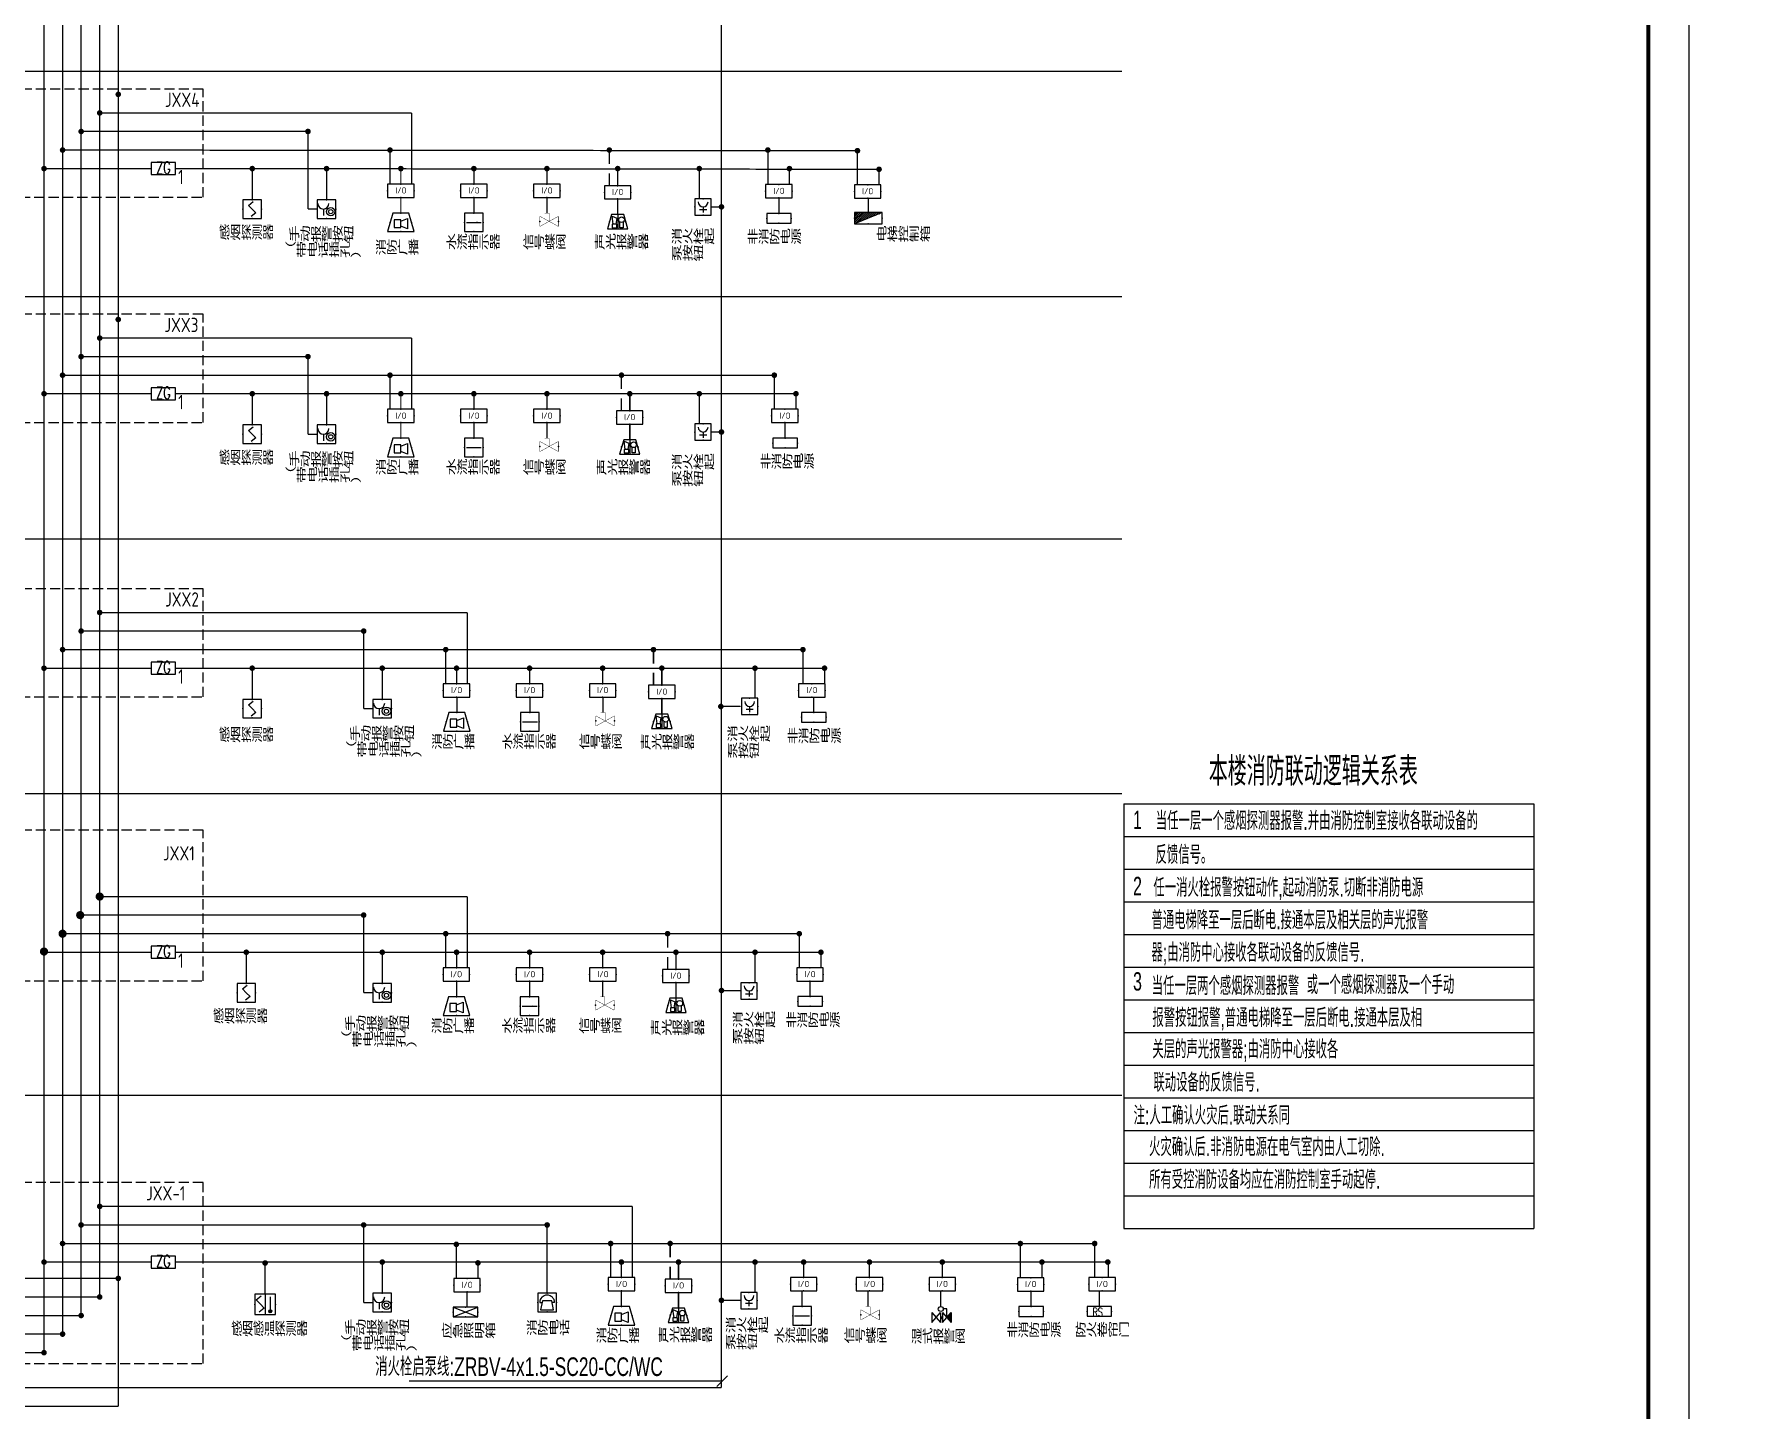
# Model space of a CAD drawing. Extents: x 2166032 to 5302137, y 581493 to 2416206.
# Drawn here: x 2822452 to 2864211, y 825260 to 858945 of the extents above; entities that cross this region are included whole.
import ezdxf
from ezdxf.enums import TextEntityAlignment as Align

# ---------------------------------------------------------------- set-up
doc = ezdxf.new("R2010")
doc.units = 0
doc.header["$LTSCALE"] = 1000
doc.header["$MEASUREMENT"] = 0
for name, pattern in [('ACAD_ISO05W100', [34, 24, -3, 0.5, -3, 0.5, -3]), ('CENTER', [2, 1.25, -0.25, 0.25, -0.25]), ('DASH', [0.35, 0.25, -0.1]), ('DOTE', [2.42, 2, -0.2, 0.02, -0.2]), ('PHANTOM3', [1.5, 0.625, -0.125, 0.125, -0.125, 0.125, -0.125, 0.125, -0.125])]:
    doc.linetypes.add(name, pattern=pattern)
for name, color, linetype in [('DOTLN', 2, 'Continuous'), ('EQUIP-消防', 3, 'Continuous'), ('EQUIP-照明', 3, 'Continuous'), ('EQUIP-箱柜', 3, 'Continuous'), ('TEL_TEXT', 7, 'Continuous'), ('TEL_TITLE', 7, 'Continuous'), ('TERM', 2, 'Continuous'), ('WIRE-1', 1, 'Continuous'), ('WIRE-应急', 6, 'DASH'), ('WIRE-消防', 4, 'Continuous'), ('WIRE-照明', 1, 'Continuous'), ('WIRE-通讯', 4, 'Continuous'), ('X1', 3, 'Continuous'), ('电气标注', 2, 'Continuous')]:
    doc.layers.add(name, color=color, linetype=linetype)
doc.styles.add('_HZTXT', font='！tssdeng.shx', dxfattribs={"width": 0.8, "bigfont": '！tssdchn.shx'})
doc.styles.add('_TCH_LABEL', font='!tssdeng.shx', dxfattribs={"bigfont": '!tssdchn.shx'})
doc.styles.add('_TEL_DIM', font='@tssdeng.shx', dxfattribs={"width": 0.8, "height": 3.5, "bigfont": '!tssdchn.shx'})
doc.styles.add('HZ', font='！tssdeng.shx', dxfattribs={"bigfont": '！tssdchn.shx'})
doc.styles.add('ROMANC', font='ROMANC.shx', dxfattribs={"width": 0.7})
doc.styles.get("Standard").update_dxf_attribs({"font": 'tssdeng.shx', "bigfont": 'tssdchn.shx'})

# ---------------------------------------------------------------- blocks, each defined once
blk = doc.blocks.new('$TelecSys$00000011')
at = {"const_width": 0.5}
blk.add_lwpolyline([(-0.25, 0, 1), (0.25, 0, 1)], format="xyb", close=True, dxfattribs=at)
blk = doc.blocks.new('$equip$00001605')
for p, q in [((-0.3, 0), (-0.5, -0.7)), ((0.3, 0), (-0.3, 0)), ((0.5, -0.7), (0.3, 0)), ((-0.25, -0.25), (-0.25, -0.55)), ((0, -0.25), (-0.25, -0.25)), ((-0.25, -0.55), (0, -0.55)), ((0, -0.3), (0.25, -0.2)), ((0, -0.55), (0, -0.25)), ((0.25, -0.6), (0, -0.5)), ((0.25, -0.2), (0.25, -0.6)), ((-0.5, -0.7), (0.5, -0.7))]:
    blk.add_line(p, q)
for p in [(0, 0), (-0.4, -0.35), (0.4, -0.35), (0, -0.7)]:
    blk.add_point(p)
at = {"flags": 9}
blk.add_attdef('A', (0, 0), '', height=0.00002, dxfattribs=at)
blk.add_attdef('B', text='', height=0.4, dxfattribs=at).set_placement((0.784, -0.4), align=Align.MIDDLE_CENTER)
blk = doc.blocks.new('$equip$00001630')
for p, q in [((-0.5, 0), (-0.5, -1)), ((0.5, 0), (-0.5, 0)), ((0.5, -1), (0.5, 0)), ((-0.169, -0.5), (-0.169, -0.85)), ((-0.5, -1), (0.5, -1))]:
    blk.add_line(p, q)
for radius in [0.226, 0.113]:
    blk.add_circle((0.227, -0.64), radius)
blk.add_arc((-0.169, -0.2), 0.3, 180, 0)
for p in [(0, 0), (-0.5, -0.5), (0.5, -0.5), (0, -1)]:
    blk.add_point(p)
at = {"flags": 9}
blk.add_attdef('A', (0, 0), '', height=0.00002, dxfattribs=at)
blk.add_attdef('B', text='', height=0.4, dxfattribs=at).set_placement((0.884, -0.7), align=Align.MIDDLE_CENTER)
blk = doc.blocks.new('$equip$00001590')
for p, q in [((0.5, 0), (-0.5, 0)), ((-0.5, 0), (-0.5, -1)), ((0.5, -1), (0.5, 0)), ((-0.4, -0.5), (0.4, -0.5)), ((-0.5, -1), (0.5, -1))]:
    blk.add_line(p, q)
for p in [(0, 0), (-0.5, -0.5), (0.5, -0.5), (0, -1)]:
    blk.add_point(p)
blk.add_solid([(0.4, -0.5), (0.141, -0.465), (0.141, -0.535)])
at = {"flags": 9}
blk.add_attdef('A', (0, 0), '', height=0.00002, dxfattribs=at)
blk.add_attdef('B', text='', height=0.4, dxfattribs=at).set_placement((0.825, -0.677), align=Align.MIDDLE_CENTER)
blk = doc.blocks.new('$equip$00001652')
for p, q in [((0.65, 0), (-0.65, 0)), ((-0.65, 0), (-0.65, -0.65)), ((0.65, -0.65), (0.65, 0)), ((-0.65, -0.65), (0.65, -0.65))]:
    blk.add_line(p, q)
for p in [(0, 0), (-0.65, -0.325), (0, -0.65), (0.65, -0.325)]:
    blk.add_point(p)
at = {"flags": 9}
blk.add_attdef('A', (0, 0), '', height=0.00002, dxfattribs=at)
blk.add_attdef('B', text='', height=0.4, dxfattribs=at).set_placement((1.034, -0.35), align=Align.MIDDLE_CENTER)
blk = doc.blocks.new('$equip_U$00000007')
at = {"linetype": 'Continuous', "const_width": 0.025}
for points in [[(-0.15, 0), (0.15, 0)], [(0.15, -0.56), (0.15, 0)], [(-0.47, -0.22), (-0.47, -0.9)], [(0.77, -0.22), (-0.47, -0.9)], [(-0.47, -0.22), (0.77, -0.9)], [(0.77, -0.9), (0.77, -0.22)]]:
    blk.add_lwpolyline(points, dxfattribs=at)
for p in [(-0.47, -0.56), (0.77, -0.56)]:
    blk.add_point(p)
at = {"style": '_TEL_DIM', "flags": 1}
blk.add_attdef('A', text='', height=0.000025, dxfattribs=at).set_placement((0, 0), align=Align.MIDDLE_CENTER)
blk = doc.blocks.new('$equip$00001598')
for p, q in [((-0.5, 0), (-0.5, -1)), ((0.5, 0), (-0.5, 0)), ((0.5, -1), (0.5, 0)), ((-0.2, -0.3), (0.05, -0.1)), ((0, -0.5), (-0.2, -0.3)), ((0.2, -0.7), (-0.05, -0.9)), ((0, -0.5), (0.2, -0.7)), ((-0.5, -1), (0.5, -1))]:
    blk.add_line(p, q)
for p in [(0, 0), (-0.5, -0.5), (0.5, -0.5), (0, -1)]:
    blk.add_point(p)
at = {"flags": 9}
blk.add_attdef('A', (0, 0), '', height=0.00002, dxfattribs=at)
blk.add_attdef('B', text='', height=0.4, dxfattribs=at).set_placement((0.784, -0.7), align=Align.MIDDLE_CENTER)
blk = doc.blocks.new('A$C6E850ACE')
at = {"layer": 'X1'}
for p, q in [((0, 963), (509, 531)), ((509, 963), (0, 531)), ((509, 963), (0, 963)), ((509, 531), (0, 531)), ((509, 432), (0, 432)), ((509, 432), (0, 0)), ((0, 432), (509, 0)), ((255, 216), (691, 216)), ((691, 216), (691, 392)), ((509, 0), (0, 0))]:
    blk.add_line(p, q, dxfattribs=at)
at = {"layer": 'X1', "const_width": 148}
blk.add_lwpolyline([(238, 432), (238, 531)], dxfattribs=at)
at = {"layer": 'X1'}
blk.add_circle((687, 519), 126, dxfattribs=at)
blk.add_solid([(0, 0), (255, 216), (509, 0)], dxfattribs=at)
blk = doc.blocks.new('A$C5EF44CA3')
at = {"layer": 'WIRE-1'}
blk.add_blockref('A$C6E850ACE', (0, 0), dxfattribs=at)
blk = doc.blocks.new('$equip$00001602')
for p, q in [((0.5, 0), (-0.5, 0)), ((-0.5, 0), (-0.5, -1)), ((0.5, -1), (0.5, 0)), ((-0.4, -0.5), (-0.27, -0.5)), ((-0.25, -0.4), (-0.35, -0.9)), ((-0.35, -0.9), (0.35, -0.9)), ((0.25, -0.4), (-0.25, -0.4)), ((0.35, -0.9), (0.25, -0.4)), ((0.4, -0.5), (0.27, -0.5)), ((-0.5, -1), (0.5, -1))]:
    blk.add_line(p, q)
blk.add_arc((0, -0.5), 0.4, 0, 180)
for p in [(0, 0), (-0.5, -0.5), (0.5, -0.5), (0, -1)]:
    blk.add_point(p)
at = {"flags": 9}
blk.add_attdef('A', (0, 0), '', height=0.00002, dxfattribs=at)
blk.add_attdef('B', text='', height=0.4, dxfattribs=at).set_placement((0.784, -0.7), align=Align.MIDDLE_CENTER)
blk = doc.blocks.new('$equip$00001413')
for p, q in [((0.75, 0.6), (-0.75, 0.6)), ((-0.75, 0.6), (-0.75, 0)), ((-0.75, 0), (0.75, 0)), ((0.75, 0), (0.75, 0.6))]:
    blk.add_line(p, q)
for p in [(-0.75, 0.3), (0, 0.6), (0, 0), (0.75, 0.3)]:
    blk.add_point(p)
at = {"style": '_TCH_LABEL', "flags": 9}
blk.add_attdef('A', (0, 0), '', height=0.00002, dxfattribs=at)
blk = doc.blocks.new('$equip$00001712')
for p, q in [((-0.5, 1), (-0.5, 0)), ((0.5, 1), (-0.5, 1)), ((-0.5, 0), (0.5, 0)), ((-0.22, 0.33), (0.22, 0.33)), ((0, 0.5), (0, 0.15)), ((0.5, 0), (0.5, 1))]:
    blk.add_line(p, q)
blk.add_arc((0, 0.8), 0.3, 180, 0)
for p in [(-0.5, 0.5), (0, 1), (0, 0), (0.5, 0.5)]:
    blk.add_point(p)
at = {"flags": 1}
for tag, height, p in [('A', 0.00002, (0, 0)), ('B', 0.4, (0.73, 0.3))]:
    blk.add_attdef(tag, text='', height=height, dxfattribs=at).set_placement(p, align=Align.MIDDLE_CENTER)
blk = doc.blocks.new('$equip$00001926')
for p, q in [((0.65, 0.65), (-0.65, 0.65)), ((-0.65, 0.65), (-0.65, 0)), ((-0.65, 0), (0.65, 0)), ((0.65, 0), (0.65, 0.65))]:
    blk.add_line(p, q)
for p in [(-0.65, 0.325), (0, 0.65), (0, 0), (0.65, 0.325)]:
    blk.add_point(p)
at = {"color": 7, "style": '_TEL_DIM'}
blk.add_attdef('$TEXT$', text='', height=0.3, dxfattribs=at).set_placement((0.006, 0.343), align=Align.MIDDLE_CENTER)
at = {"color": 7, "style": '_TEL_DIM', "flags": 1}
blk.add_attdef('A', text='', height=0.00002, dxfattribs=at).set_placement((0, 0), align=Align.MIDDLE_CENTER)
blk = doc.blocks.new('$equip$00001424')
for p, q in [((-0.75, 0), (0.75, 0.6)), ((-0.75, 0.6), (0.75, 0)), ((0.75, 0.6), (-0.75, 0.6)), ((-0.75, 0.6), (-0.75, 0)), ((-0.75, 0), (0.75, 0)), ((0.75, 0), (0.75, 0.6))]:
    blk.add_line(p, q)
for p in [(-0.75, 0.3), (0, 0.6), (0, 0), (0.75, 0.3)]:
    blk.add_point(p)
at = {"style": '_TCH_LABEL', "flags": 9}
blk.add_attdef('A', (0, 0), '', height=0.00002, dxfattribs=at)
blk = doc.blocks.new('$equip$00001943')
for p, q in [((-0.3, 0.35), (-0.5, -0.35)), ((0.3, 0.35), (-0.3, 0.35)), ((-0.22, -0.124), (-0.27, 0.276)), ((-0.27, 0.276), (-0.05, 0.176)), ((-0.05, 0.176), (-0.1, -0.124)), ((0, 0.35), (0, -0.35)), ((0.5, -0.35), (0.3, 0.35)), ((-0.5, -0.35), (0.5, -0.35)), ((-0.27, -0.124), (-0.27, -0.294)), ((-0.05, -0.124), (-0.27, -0.124)), ((-0.27, -0.294), (-0.05, -0.294)), ((-0.05, -0.294), (-0.05, -0.124)), ((0.112, -0.298), (0.112, -0.013)), ((0.262, -0.298), (0.112, -0.298)), ((0.262, -0.013), (0.262, -0.298))]:
    blk.add_line(p, q)
blk.add_circle((0.187, 0.102), 0.139)
for p in [(-0.4, 0), (0, 0.35), (0, -0.35), (0.404, -0.012)]:
    blk.add_point(p)
at = {"layer": 'TEL_TEXT', "style": '_TEL_DIM', "flags": 1}
blk.add_attdef('A', text='', height=0.00002, dxfattribs=at).set_placement((0, 0), align=Align.MIDDLE_CENTER)
blk = doc.blocks.new('$equip$00001703')
for p, q in [((-0.5, 0.5), (-0.5, -0.5)), ((0.5, 0.5), (-0.5, 0.5)), ((-0.445, 0.222), (-0.195, 0.422)), ((-0.245, 0.022), (-0.445, 0.222)), ((-0.245, 0.022), (-0.045, -0.178)), ((0, 0.5), (0, -0.5)), ((0.25, 0.375), (0.25, -0.412)), ((0.5, -0.5), (0.5, 0.5)), ((-0.5, -0.5), (0.5, -0.5)), ((-0.045, -0.178), (-0.295, -0.378))]:
    blk.add_line(p, q)
blk.add_circle((0.25, -0.338), 0.075)
for p in [(-0.5, 0), (0, 0.5), (0.5, 0), (0, -0.5)]:
    blk.add_point(p)
for points in [[(0.185, -0.3), (0.315, -0.3), (0.175, -0.338), (0.325, -0.338)], [(0.185, -0.375), (0.315, -0.375), (0.175, -0.338), (0.325, -0.338)], [(0.213, -0.273), (0.287, -0.273), (0.185, -0.3), (0.315, -0.3)], [(0.213, -0.402), (0.287, -0.402), (0.185, -0.375), (0.315, -0.375)], [(0.25, -0.263), (0.25, -0.263), (0.213, -0.273), (0.287, -0.273)], [(0.25, -0.412), (0.25, -0.412), (0.213, -0.402), (0.287, -0.402)]]:
    blk.add_solid(points)
at = {"flags": 1}
for tag, height, p in [('A', 0.00002, (0, 0)), ('B', 0.4, (0.709, -0.205))]:
    blk.add_attdef(tag, text='', height=height, dxfattribs=at).set_placement(p, align=Align.MIDDLE_CENTER)
blk = doc.blocks.new('*X464')
at = {"color": 0}
for p, q in [((-247, 0), (-246, 2)), ((-212, 0), (-187, 25)), ((-177, 0), (-128, 49)), ((-141, 0), (-69, 72)), ((-106, 0), (-10, 96)), ((-71, 0), (49, 120)), ((-35, 0), (108, 143)), ((0, 0), (167, 167)), ((35, 0), (226, 190)), ((71, 0), (250, 179)), ((106, 0), (250, 144)), ((141, 0), (250, 109)), ((177, 0), (250, 73)), ((212, 0), (250, 38)), ((247, 0), (250, 3))]:
    blk.add_line(p, q, dxfattribs=at)
blk = doc.blocks.new('$equip$00001425')
for p, q in [((-0.75, 0), (0.75, 0.6)), ((0.75, 0.6), (-0.75, 0.6)), ((-0.75, 0.6), (-0.75, 0)), ((-0.75, 0), (0.75, 0)), ((0.75, 0), (0.75, 0.6))]:
    blk.add_line(p, q)
for p in [(-0.75, 0.3), (0, 0.6), (0, 0), (0.75, 0.3)]:
    blk.add_point(p)
blk.add_solid([(-0.75, 0), (0.75, 0), (0.75, 0.6)])
at = {"xscale": 0.00300000000061118, "yscale": 0.00300000000061118, "zscale": 0.003}
blk.add_blockref('*X464', (0, 0), dxfattribs=at)
at = {"style": '_TCH_LABEL', "flags": 9}
blk.add_attdef('A', (0, 0), '', height=0.00002, dxfattribs=at)

msp = doc.modelspace()

# ---------------------------------------------------------------- linework, layer by layer
for p, q in [((2849147.1, 840102.8), (2849147.1, 829702.8)), ((2849147.1, 840102.8), (2859186.8, 840102.8)), ((2859186.8, 840102.8), (2859186.8, 829702.8)), ((2849147.1, 839302.8), (2859186.8, 839302.8)), ((2849147.1, 838502.8), (2859186.8, 838502.8)), ((2849147.1, 837702.8), (2859186.8, 837702.8)), ((2849147.1, 836902.8), (2859186.8, 836902.8)), ((2849147.1, 836102.8), (2859186.8, 836102.8)), ((2849147.1, 835302.8), (2859186.8, 835302.8)), ((2849147.1, 834502.8), (2859186.8, 834502.8)), ((2849147.1, 833702.8), (2859186.8, 833702.8)), ((2849147.1, 832902.8), (2859186.8, 832902.8)), ((2849147.1, 832102.8), (2859186.8, 832102.8)), ((2849147.1, 831302.8), (2859186.8, 831302.8)), ((2849147.1, 830502.8), (2859186.8, 830502.8)), ((2849147.1, 829702.8), (2859186.8, 829702.8)), ((2839176.7, 825834.7), (2839436.7, 826094.7))]:
    msp.add_line(p, q)
msp.add_circle((2604640.5, 1020101.3), 438608.5)
for p in [(2832800.1, 836083), (2832800.1, 835756.1), (2848545.3, 827790.6)]:
    msp.add_point(p)
at = {"layer": 'DOTLN', "linetype": 'DASH'}
for points in [[(2821407, 854949.4), (2826593.4, 854949.4), (2826593.4, 857596.8), (2821407, 857596.8)], [(2821407, 849436.9), (2826593.4, 849436.9), (2826593.4, 852084.2), (2821407, 852084.2)], [(2821407, 842717), (2826593.4, 842717), (2826593.4, 845364.3), (2821407, 845364.3)], [(2821407, 835761.9), (2826593.4, 835761.9), (2826593.4, 839451.9), (2821407, 839451.9)], [(2821407, 826391.7), (2826593.4, 826391.7), (2826593.4, 830823.4), (2821407, 830823.4)]]:
    msp.add_lwpolyline(points, close=True, dxfattribs=at)
at = {"layer": 'TEL_TITLE'}
msp.add_lwpolyline([(2803593.2, 805607.2), (2862993.2, 805607.2), (2862993.2, 910707.2), (2803593.2, 910707.2)], close=True, dxfattribs=at)
at = {"layer": 'TEL_TITLE', "const_width": 100}
msp.add_lwpolyline([(2804593.2, 806607.2), (2861993.2, 806607.2), (2861993.2, 908207.2), (2804593.2, 908207.2)], close=True, dxfattribs=at)
at = {"layer": 'WIRE-应急', "color": 3, "linetype": 'DASH', "const_width": 35}
for points in [[(2836543, 856106.6), (2836543, 855764.6)], [(2836543, 855539.6), (2836543, 855233.5)], [(2836839, 850594.1), (2836839, 850252)], [(2836839, 850027), (2836839, 849721)], [(2837623.5, 843874.2), (2837623.5, 843532.1)], [(2837623.5, 843307.1), (2837623.5, 843001.1)], [(2837968.5, 836919.2), (2837968.5, 836577.1)], [(2837968.5, 836352.1), (2837968.5, 836046.1)], [(2838032, 829333.2), (2838032, 828991.2)], [(2838032, 828766.2), (2838032, 828460.1)]]:
    msp.add_lwpolyline(points, dxfattribs=at)
at = {"layer": 'WIRE-消防', "linetype": 'ByBlock', "const_width": 32.5}
for points in [[(2822695, 826626.3), (2822695, 907099.7)], [(2825320.3, 855652.1), (2822695, 855652.1)], [(2843115.7, 855635.4), (2825911.8, 855652.1)], [(2827795.1, 855652.1), (2827795.1, 854889)], [(2829615.1, 855652.1), (2829615.1, 854889)], [(2831435.1, 855652.1), (2831435.1, 855270.5)], [(2833224.1, 855652.1), (2833224.1, 855270.5)], [(2835013.2, 855652.1), (2835013.2, 855270.5)], [(2838746, 855652.1), (2838746, 854911.7)], [(2840954.5, 855674.8), (2840954.5, 855270.5)], [(2843149.8, 855635.2), (2843149.8, 855253.6)], [(2831435.1, 854945.5), (2831435.1, 854564)], [(2833224.1, 854945.5), (2833224.1, 854564)], [(2835013.2, 854945.5), (2835013.2, 854564)], [(2840695.5, 854935.1), (2840695.5, 854553.6)], [(2842885.1, 854927.6), (2842885.1, 854574.1)], [(2825320.3, 850139.5), (2822695, 850139.5)], [(2841147.3, 850139.5), (2825911.8, 850139.5)], [(2827795.1, 850139.5), (2827795.1, 849376.4)], [(2829615.1, 850139.5), (2829615.1, 849376.4)], [(2831435.1, 850139.5), (2831435.1, 849758)], [(2833224.1, 850139.5), (2833224.1, 849758)], [(2835013.2, 850139.5), (2835013.2, 849758)], [(2838746, 850139.5), (2838746, 849399.2)], [(2841113.2, 850162.3), (2841113.2, 849758)], [(2831435.1, 849433), (2831435.1, 849051.4)], [(2833224.1, 849433), (2833224.1, 849051.4)], [(2835013.2, 849433), (2835013.2, 849051.4)], [(2840848.4, 849433), (2840848.4, 849051.4)], [(2825320.3, 843419.6), (2822695, 843419.6)], [(2841791.1, 843419.6), (2825911.8, 843419.6)], [(2827795.1, 843419.6), (2827795.1, 842656.5)], [(2830980.1, 843419.6), (2830980.1, 842656.5)], [(2832800.1, 843419.6), (2832800.1, 843038.1)], [(2834589.1, 843419.6), (2834589.1, 843038.1)], [(2836378.2, 843419.6), (2836378.2, 843038.1)], [(2840111, 843419.6), (2840111, 842679.3)], [(2841813.8, 843442.4), (2841813.8, 843038.1)], [(2832808, 842713.1), (2832808, 842331.5)], [(2834597, 842713.1), (2834597, 842331.5)], [(2836386.1, 842713.1), (2836386.1, 842331.5)], [(2841549.1, 842713.1), (2841549.1, 842331.5)], [(2825320.3, 836464.6), (2822695, 836464.6)], [(2841759.4, 836464.6), (2825911.8, 836464.6)], [(2827650.3, 836464.6), (2827650.3, 835701.5)], [(2830980.1, 836464.6), (2830980.1, 835701.5)], [(2832800.1, 836464.6), (2832800.1, 836083)], [(2834589.1, 836464.6), (2834589.1, 836083)], [(2836378.2, 836464.6), (2836378.2, 836083)], [(2840111, 836464.6), (2840111, 835724.2)], [(2841725.3, 836487.4), (2841725.3, 836083)], [(2832800.1, 835756.1), (2832800.1, 835374.6)], [(2834589.1, 835756.1), (2834589.1, 835374.6)], [(2836378.2, 835756.1), (2836378.2, 835374.6)], [(2841460.5, 835757.1), (2841460.5, 835375.6)], [(2848769, 828920.4), (2848769, 828497.1)], [(2825320.3, 828878.7), (2822695, 828878.7)], [(2848752, 828878.7), (2825911.8, 828878.7)], [(2828111.5, 828856.1), (2828111.5, 828093)], [(2830980.1, 828878.7), (2830980.1, 828115.5)], [(2833323.9, 828881.1), (2833323.9, 828476.8)], [(2836839.3, 828878.7), (2836839.3, 828497.1)], [(2840111, 828878.7), (2840111, 828138.3)], [(2841302.4, 828878.7), (2841302.4, 828497.1)], [(2842914.8, 828878.7), (2842914.8, 828497.1)], [(2844698.1, 828878.7), (2844698.1, 828497.1)], [(2847138.9, 828901.4), (2847138.9, 828497.1)], [(2836839.3, 828172.1), (2836839.3, 827790.5)], [(2841263.1, 828172.1), (2841263.1, 827790.5)], [(2842875.5, 828172.1), (2842875.5, 827790.5)], [(2844658.8, 828172.1), (2844658.8, 827790.5)], [(2846874.1, 828169.6), (2846874.1, 827788.1)], [(2848545.3, 828172.1), (2848545.3, 827790.6)], [(2822729.2, 826660.4), (2814977.6, 826660.4)]]:
    msp.add_lwpolyline(points, dxfattribs=at)
at = {"layer": 'WIRE-消防', "color": 5, "linetype": 'ACAD_ISO05W100', "ltscale": 0.03, "const_width": 32.5}
for points in [[(2839289.2, 825800.8), (2839289.2, 906135.1)], [(2839289.2, 854715.1), (2839040.1, 854715.1)], [(2839289.2, 849202.6), (2839040.1, 849202.6)], [(2839289.2, 842482.7), (2839755.1, 842482.7)], [(2839289.2, 835527.7), (2839755.1, 835527.7)], [(2839289.2, 827941.7), (2839755.1, 827941.7)], [(2814160.7, 825800.8), (2839289.2, 825800.8)]]:
    msp.add_lwpolyline(points, dxfattribs=at)
at = {"layer": 'WIRE-消防', "color": 6, "linetype": 'CENTER', "ltscale": 0.21, "const_width": 32.5}
for points in [[(2824513.3, 825346.2), (2824513.3, 903157.7)], [(2824547.5, 828478.7), (2814977.6, 828478.7)], [(2814169, 825346.2), (2824513.3, 825346.2)]]:
    msp.add_lwpolyline(points, dxfattribs=at)
at = {"layer": 'WIRE-消防', "color": 2, "linetype": 'DOTE', "ltscale": 0.1, "const_width": 32.5}
for points in [[(2824058.8, 828058.3), (2824058.8, 901116.2)], [(2831699.8, 857015.8), (2824058.8, 857015.8)], [(2831699.8, 857015.8), (2831699.8, 855270.5)], [(2831699.8, 851503.2), (2824058.8, 851503.2)], [(2831699.8, 851503.2), (2831699.8, 849758)], [(2833064.8, 844783.4), (2824058.8, 844783.4)], [(2833064.8, 844783.4), (2833064.8, 843038.1)], [(2833064.8, 837828.3), (2824058.8, 837828.3)], [(2833064.8, 837828.3), (2833064.8, 836083)], [(2837104, 830242.4), (2824058.8, 830242.4)], [(2837104, 830242.4), (2837104, 828497.1)], [(2824092.9, 828024.2), (2814977.6, 828024.2)]]:
    msp.add_lwpolyline(points, dxfattribs=at)
at = {"layer": 'WIRE-照明', "linetype": 'DASH', "const_width": 32.5}
for points in [[(2823149.6, 827080.9), (2823149.6, 907554.3)], [(2842586.2, 856090), (2823126.9, 856106.6)], [(2831170.3, 856106.6), (2831170.3, 855270.5)], [(2840425, 856106.6), (2840425, 855270.5)], [(2842620.3, 856089.8), (2842620.3, 855253.6)], [(2840617.7, 850594.1), (2823126.9, 850594.1)], [(2831170.3, 850594.1), (2831170.3, 849758)], [(2840583.7, 850594.1), (2840583.7, 849758)], [(2841318.5, 843874.2), (2823126.9, 843874.2)], [(2832535.3, 843874.2), (2832535.3, 843038.1)], [(2841284.3, 843874.2), (2841284.3, 843038.1)], [(2841229.9, 836919.2), (2823126.9, 836919.2)], [(2832535.3, 836919.2), (2832535.3, 836083)], [(2841195.8, 836919.2), (2841195.8, 836083)], [(2836574.5, 829333.2), (2836574.5, 828497.1)], [(2846609.4, 829333.2), (2846609.4, 828497.1)], [(2832794.4, 829312.9), (2832794.4, 828476.8)], [(2823183.7, 827115), (2814977.6, 827115)]]:
    msp.add_lwpolyline(points, dxfattribs=at)
at = {"layer": 'WIRE-照明', "color": 4, "linetype": 'Continuous', "const_width": 35}
for points in [[(2836747.5, 855233.5), (2836747.5, 855652.1)], [(2836747.5, 854525.5), (2836747.5, 854908.5)], [(2837043.5, 849721), (2837043.5, 850139.5)], [(2837043.5, 849013), (2837043.5, 849396)], [(2837828, 843001.1), (2837828, 843419.6)], [(2837828, 842293.1), (2837828, 842676.1)], [(2838173, 836046.1), (2838173, 836464.6)], [(2838173, 835338.1), (2838173, 835721.1)], [(2838236.5, 828460.1), (2838236.5, 828878.7)], [(2833054.5, 828150.8), (2833054.5, 827774.4)], [(2838236.5, 827752.1), (2838236.5, 828135.1)]]:
    msp.add_lwpolyline(points, dxfattribs=at)
at = {"layer": 'WIRE-照明', "const_width": 32.5}
msp.add_lwpolyline([(2848431, 829333.2), (2823126.9, 829333.2)], dxfattribs=at)
at = {"layer": 'WIRE-照明', "color": 3, "linetype": 'DASH', "const_width": 35}
for points in [[(2848431, 829333.2), (2848431, 828766.2)], [(2848431, 828766.2), (2848431, 828497.1)]]:
    msp.add_lwpolyline(points, dxfattribs=at)
at = {"layer": 'WIRE-通讯', "linetype": 'PHANTOM3', "const_width": 32.5}
for points in [[(2823604.2, 827603.7), (2823604.2, 900695.7)], [(2829182.8, 856561.2), (2823581.4, 856561.2)], [(2829160.1, 856561.2), (2829160.1, 854661.5)], [(2829160.1, 854661.5), (2829387.6, 854661.5)], [(2829194.2, 851048.7), (2823581.4, 851048.7)], [(2829160.1, 851048.7), (2829160.1, 849148.9)], [(2829160.1, 849148.9), (2829387.6, 849148.9)], [(2830547.8, 844328.8), (2823581.4, 844328.8)], [(2830525.1, 844328.8), (2830525.1, 842429)], [(2830525.1, 842429), (2830752.6, 842429)], [(2830547.8, 837373.8), (2823581.4, 837373.8)], [(2830525.1, 837373.8), (2830525.1, 835474)], [(2830525.1, 835474), (2830752.6, 835474)], [(2835019.3, 829787.8), (2823581.4, 829787.8)], [(2830525.1, 829787.8), (2830525.1, 827888)], [(2835019.3, 829787.8), (2835019.3, 828115.5)], [(2830525.1, 827888), (2830752.6, 827888)], [(2823638.3, 827569.6), (2814977.6, 827569.6)]]:
    msp.add_lwpolyline(points, dxfattribs=at)
at = {"layer": '电气标注', "linetype": 'ByBlock', "ltscale": 0.5}
for p, q in [((2807226.3, 858034.3), (2849099.8, 858034.3)), ((2807226.3, 852521.8), (2849099.8, 852521.8)), ((2807226.3, 846584.4), (2849099.8, 846584.4)), ((2807226.3, 840350.2), (2849099.8, 840350.2)), ((2807226.3, 832962.8), (2849099.8, 832962.8)), ((2839306.7, 825964.7), (2831642.1, 825964.7))]:
    msp.add_line(p, q, dxfattribs=at)

# ---------------------------------------------------------------- block references
at = {"layer": 'EQUIP-消防', "linetype": 'ByBlock', "ltscale": 0.5, "xscale": 455, "yscale": 455, "zscale": 455}
for name, p in [('$equip$00001652', (2825616.1, 855799.9)), ('$equip$00001598', (2827795.1, 854889)), ('$equip$00001630', (2829615.1, 854889)), ('$equip$00001652', (2825616.1, 850287.4)), ('$equip$00001598', (2827795.1, 849376.4)), ('$equip$00001630', (2829615.1, 849376.4)), ('$equip$00001652', (2825616.1, 843567.5)), ('$equip$00001598', (2827795.1, 842656.5)), ('$equip$00001630', (2830980.1, 842656.5)), ('$equip$00001652', (2825616.1, 836612.5)), ('$equip$00001598', (2827650.3, 835701.5)), ('$equip$00001630', (2830980.1, 835701.5)), ('$equip$00001652', (2825616.1, 829026.5)), ('$equip$00001630', (2830980.1, 828115.5)), ('$equip$00001602', (2835019.3, 828115.5))]:
    msp.add_blockref(name, p, dxfattribs=at)
at = {"layer": 'EQUIP-消防', "color": 3, "xscale": 500, "yscale": 500, "zscale": 500}
for p in [(2831435.1, 854945.5), (2833224.1, 854945.5), (2835013.2, 854945.5), (2840695.5, 854935.1), (2842870.5, 854927.6), (2831435.1, 849433), (2833224.1, 849433), (2835013.2, 849433), (2840842.5, 849433), (2832800.1, 842713.1), (2834589.1, 842713.1), (2836378.2, 842713.1), (2841504, 842713.1), (2832796, 835756.1), (2834589, 835756.1), (2836385.5, 835757.1), (2841456.5, 835757.1), (2833055.9, 828150.8), (2836839.3, 828172.1), (2841302.4, 828172.1), (2842914.8, 828172.1), (2844698.1, 828172.1), (2846863.5, 828169.6), (2848615, 828172.1)]:
    msp.add_blockref('$equip$00001926', p, dxfattribs=at).add_auto_attribs({'$TEXT$': 'I/O'})
at = {"layer": 'EQUIP-消防', "color": 4, "xscale": 500, "yscale": 500, "zscale": 500}
for p in [(2836746, 854908.5), (2837042, 849396), (2837826.5, 842676.1), (2838171.5, 835721.1), (2838235, 828135.1)]:
    msp.add_blockref('$equip$00001926', p, dxfattribs=at).add_auto_attribs({'$TEXT$': 'I/O'})
at = {"layer": 'EQUIP-消防'}
for name, p, xscale, yscale, zscale in [('$equip$00001712', (2838840.1, 854515.1), 400, 400, 400), ('$equip$00001605', (2831435.1, 854564), 650, 650, 650), ('$equip$00001590', (2833224.1, 854564), 455, 455, 455), ('$equip_U$00000007', (2835013.2, 854564), 364, 364, 364), ('$equip$00001712', (2838840.1, 849002.6), 400, 400, 400), ('$equip$00001605', (2831435.1, 849051.4), 650, 650, 650), ('$equip$00001590', (2833224.1, 849051.4), 455, 455, 455), ('$equip_U$00000007', (2835013.2, 849051.4), 364, 364, 364), ('$equip$00001605', (2832808, 842331.5), 650, 650, 650), ('$equip$00001590', (2834597, 842331.5), 455, 455, 455), ('$equip_U$00000007', (2836386.1, 842331.5), 364, 364, 364), ('$equip$00001712', (2839979.8, 842284.7), 400, 400, 400), ('$equip$00001712', (2839966.9, 835318.5), 400, 400, 400), ('$equip$00001605', (2832800.1, 835374.6), 650, 650, 650), ('$equip$00001590', (2834589.1, 835374.6), 455, 455, 455), ('$equip_U$00000007', (2836378.2, 835374.6), 364, 364, 364), ('$equip$00001712', (2839962.3, 827737.1), 400, 400, 400), ('$equip$00001605', (2836839.3, 827790.5), 650, 650, 650), ('$equip$00001590', (2841263.1, 827790.5), 455, 455, 455), ('$equip_U$00000007', (2842875.5, 827790.5), 364, 364, 364)]:
    msp.add_blockref(name, p, dxfattribs=dict(at, xscale=xscale, yscale=yscale, zscale=zscale))
at = {"layer": 'EQUIP-消防', "color": 4, "xscale": 500, "yscale": 500, "zscale": 500}
for p in [(2836747.5, 854350.5), (2837043.5, 848838), (2837828, 842118.1), (2838173, 835163.1), (2838236.5, 827577.1)]:
    msp.add_blockref('$equip$00001943', p, dxfattribs=at)
at = {"layer": 'EQUIP-消防', "color": 1, "xscale": 500, "yscale": 500, "zscale": 500}
msp.add_blockref('$equip$00001703', (2828111.5, 827843), dxfattribs=at)
at = {"layer": 'EQUIP-消防', "linetype": 'Continuous', "xscale": 0.4853333330247551, "yscale": 0.4853333332575858, "zscale": 0.4853333333333333, "rotation": 90}
msp.add_blockref('A$C5EF44CA3', (2844913.3, 827395.8), dxfattribs=at)
at = {"layer": 'EQUIP-照明', "xscale": 400, "yscale": 400, "zscale": 400}
for p in [(2846875.4, 827547.7), (2848545.3, 827550.6)]:
    msp.add_blockref('$equip$00001413', p, dxfattribs=at)
at = {"layer": 'EQUIP-箱柜', "xscale": 400, "yscale": 400, "zscale": 400}
for p in [(2840696.5, 854313.6), (2840849.4, 848811.4), (2841550, 842096.7), (2841461.5, 835140.7)]:
    msp.add_blockref('$equip$00001413', p, dxfattribs=at)
at = {"layer": 'EQUIP-箱柜', "linetype": 'ByBlock', "ltscale": 0.5, "xscale": 455, "yscale": 455, "zscale": 455, "rotation": 180}
msp.add_blockref('$equip$00001425', (2842885.1, 854574.1), dxfattribs=at)
at = {"layer": 'EQUIP-箱柜', "color": 4, "xscale": 400, "yscale": 400, "zscale": 400}
msp.add_blockref('$equip$00001424', (2833020.9, 827534.4), dxfattribs=at)
at = {"layer": 'TERM', "linetype": 'ByBlock', "ltscale": 0.5}
for p, xscale, yscale, zscale in [((2824513.3, 857470.4), 136.5, 136.5, 136.5), ((2824513.3, 857470.4), 91, 91, 91), ((2824058.8, 857015.8), 136.5, 136.5, 136.5), ((2824058.8, 857015.8), 136.5, 136.5, 136.5), ((2824058.8, 857015.8), 91, 91, 91), ((2824058.8, 857015.8), 91, 91, 91), ((2823604.2, 856561.2), 136.5, 136.5, 136.5), ((2823604.2, 856561.2), 136.5, 136.5, 136.5), ((2823604.2, 856561.2), 91, 91, 91), ((2823604.2, 856561.2), 91, 91, 91), ((2829160.1, 856561.2), 136.5, 136.5, 136.5), ((2829160.1, 856561.2), 91, 91, 91), ((2823149.6, 856106.6), 136.5, 136.5, 136.5), ((2823149.6, 856106.6), 136.5, 136.5, 136.5), ((2823149.6, 856106.6), 91, 91, 91), ((2823149.6, 856106.6), 91, 91, 91), ((2831170.3, 856106.6), 136.5, 136.5, 136.5), ((2831170.3, 856106.6), 91, 91, 91), ((2836543, 856106.6), 136.5, 136.5, 136.5), ((2840425, 856106.6), 136.5, 136.5, 136.5), ((2840425, 856106.6), 91, 91, 91), ((2842620.3, 856089.8), 136.5, 136.5, 136.5), ((2842620.3, 856089.8), 91, 91, 91), ((2842620.3, 856089.8), 91, 91, 91), ((2822695, 855652.1), 136.5, 136.5, 136.5), ((2822695, 855652.1), 136.5, 136.5, 136.5), ((2822695, 855652.1), 91, 91, 91), ((2822695, 855652.1), 91, 91, 91), ((2827795.1, 855652.1), 136.5, 136.5, 136.5), ((2827795.1, 855652.1), 91, 91, 91), ((2829615.1, 855652.1), 136.5, 136.5, 136.5), ((2829615.1, 855652.1), 91, 91, 91), ((2831435.1, 855652.1), 136.5, 136.5, 136.5), ((2831435.1, 855652.1), 91, 91, 91), ((2833224.1, 855652.1), 136.5, 136.5, 136.5), ((2833224.1, 855652.1), 91, 91, 91), ((2835013.2, 855652.1), 136.5, 136.5, 136.5), ((2835013.2, 855652.1), 91, 91, 91), ((2836747.5, 855652.1), 136.5, 136.5, 136.5), ((2838746, 855652.1), 136.5, 136.5, 136.5), ((2838746, 855674.8), 91, 91, 91), ((2840954.5, 855652.1), 136.5, 136.5, 136.5), ((2840954.5, 855652.1), 91, 91, 91), ((2843149.8, 855635.2), 136.5, 136.5, 136.5), ((2843149.8, 855635.2), 91, 91, 91), ((2839289.2, 854715.1), 136.5, 136.5, 136.5), ((2839289.2, 854715.1), 91, 91, 91), ((2824513.3, 851957.8), 136.5, 136.5, 136.5), ((2824513.3, 851957.8), 91, 91, 91), ((2824058.8, 851503.2), 136.5, 136.5, 136.5), ((2824058.8, 851503.2), 136.5, 136.5, 136.5), ((2824058.8, 851503.2), 91, 91, 91), ((2824058.8, 851503.2), 91, 91, 91), ((2823604.2, 851048.7), 136.5, 136.5, 136.5), ((2823604.2, 851048.7), 136.5, 136.5, 136.5), ((2823604.2, 851048.7), 91, 91, 91), ((2823604.2, 851048.7), 91, 91, 91), ((2829160.1, 851048.7), 136.5, 136.5, 136.5), ((2829160.1, 851048.7), 91, 91, 91), ((2823149.6, 850594.1), 136.5, 136.5, 136.5), ((2823149.6, 850594.1), 136.5, 136.5, 136.5), ((2823149.6, 850594.1), 91, 91, 91), ((2823149.6, 850594.1), 91, 91, 91), ((2831170.3, 850594.1), 136.5, 136.5, 136.5), ((2831170.3, 850594.1), 91, 91, 91), ((2836839, 850594.1), 136.5, 136.5, 136.5), ((2840583.7, 850594.1), 136.5, 136.5, 136.5), ((2840583.7, 850594.1), 91, 91, 91), ((2822695, 850139.5), 136.5, 136.5, 136.5), ((2822695, 850139.5), 136.5, 136.5, 136.5), ((2822695, 850139.5), 91, 91, 91), ((2822695, 850139.5), 91, 91, 91), ((2827795.1, 850139.5), 136.5, 136.5, 136.5), ((2827795.1, 850139.5), 91, 91, 91), ((2829615.1, 850139.5), 136.5, 136.5, 136.5), ((2829615.1, 850139.5), 91, 91, 91), ((2831435.1, 850139.5), 136.5, 136.5, 136.5), ((2831435.1, 850139.5), 91, 91, 91), ((2833224.1, 850139.5), 136.5, 136.5, 136.5), ((2833224.1, 850139.5), 91, 91, 91), ((2835013.2, 850139.5), 136.5, 136.5, 136.5), ((2835013.2, 850139.5), 91, 91, 91), ((2837043.5, 850139.5), 136.5, 136.5, 136.5), ((2838746, 850139.5), 136.5, 136.5, 136.5), ((2838746, 850162.3), 91, 91, 91), ((2841113.2, 850139.5), 136.5, 136.5, 136.5), ((2841113.2, 850139.5), 91, 91, 91), ((2839289.2, 849202.6), 136.5, 136.5, 136.5), ((2839289.2, 849202.6), 91, 91, 91), ((2824058.8, 844783.4), 136.5, 136.5, 136.5), ((2824058.8, 844783.4), 136.5, 136.5, 136.5), ((2824058.8, 844783.4), 91, 91, 91), ((2824058.8, 844783.4), 91, 91, 91), ((2823604.2, 844328.8), 136.5, 136.5, 136.5), ((2823604.2, 844328.8), 136.5, 136.5, 136.5), ((2830525.1, 844328.8), 136.5, 136.5, 136.5), ((2823604.2, 844328.8), 91, 91, 91), ((2823604.2, 844328.8), 91, 91, 91), ((2830525.1, 844328.8), 91, 91, 91), ((2823149.6, 843874.2), 136.5, 136.5, 136.5), ((2823149.6, 843874.2), 136.5, 136.5, 136.5), ((2823149.6, 843874.2), 91, 91, 91), ((2823149.6, 843874.2), 91, 91, 91), ((2832535.3, 843874.2), 136.5, 136.5, 136.5), ((2832535.3, 843874.2), 91, 91, 91), ((2837623.5, 843874.2), 136.5, 136.5, 136.5), ((2841284.3, 843874.2), 136.5, 136.5, 136.5), ((2841284.3, 843874.2), 91, 91, 91), ((2822695, 843419.6), 136.5, 136.5, 136.5), ((2822695, 843419.6), 136.5, 136.5, 136.5), ((2822695, 843419.6), 91, 91, 91), ((2822695, 843419.6), 91, 91, 91), ((2827795.1, 843419.6), 136.5, 136.5, 136.5), ((2827795.1, 843419.6), 91, 91, 91), ((2830980.1, 843419.6), 136.5, 136.5, 136.5), ((2830980.1, 843419.6), 91, 91, 91), ((2832800.1, 843419.6), 136.5, 136.5, 136.5), ((2832800.1, 843419.6), 91, 91, 91), ((2834589.1, 843419.6), 136.5, 136.5, 136.5), ((2834589.1, 843419.6), 91, 91, 91), ((2836378.2, 843419.6), 136.5, 136.5, 136.5), ((2836378.2, 843419.6), 91, 91, 91), ((2837828, 843419.6), 136.5, 136.5, 136.5), ((2840111, 843419.6), 136.5, 136.5, 136.5), ((2840111, 843442.4), 91, 91, 91), ((2841813.8, 843419.6), 136.5, 136.5, 136.5), ((2841813.8, 843419.6), 91, 91, 91), ((2839273.5, 842482.7), 136.5, 136.5, 136.5), ((2839273.5, 842482.7), 91, 91, 91), ((2830525.1, 837373.8), 136.5, 136.5, 136.5), ((2830525.1, 837373.8), 91, 91, 91), ((2832535.3, 836919.2), 136.5, 136.5, 136.5), ((2832535.3, 836919.2), 91, 91, 91), ((2837968.5, 836919.2), 136.5, 136.5, 136.5), ((2841195.8, 836919.2), 136.5, 136.5, 136.5), ((2841195.8, 836919.2), 91, 91, 91), ((2827650.3, 836464.6), 136.5, 136.5, 136.5), ((2827650.3, 836464.6), 91, 91, 91), ((2830980.1, 836464.6), 136.5, 136.5, 136.5), ((2830980.1, 836464.6), 91, 91, 91), ((2832800.1, 836464.6), 136.5, 136.5, 136.5), ((2832800.1, 836464.6), 91, 91, 91), ((2834589.1, 836464.6), 136.5, 136.5, 136.5), ((2834589.1, 836464.6), 91, 91, 91), ((2836378.2, 836464.6), 136.5, 136.5, 136.5), ((2836378.2, 836464.6), 91, 91, 91), ((2838173, 836464.6), 136.5, 136.5, 136.5), ((2840111, 836464.6), 136.5, 136.5, 136.5), ((2840111, 836487.4), 91, 91, 91), ((2841725.3, 836464.6), 136.5, 136.5, 136.5), ((2841725.3, 836464.6), 91, 91, 91), ((2839289.2, 835527.7), 136.5, 136.5, 136.5), ((2839289.2, 835527.7), 91, 91, 91), ((2824058.8, 830242.4), 136.5, 136.5, 136.5), ((2824058.8, 830242.4), 91, 91, 91), ((2823604.2, 829787.8), 136.5, 136.5, 136.5), ((2823604.2, 829787.8), 91, 91, 91), ((2830525.1, 829787.8), 136.5, 136.5, 136.5), ((2830525.1, 829787.8), 91, 91, 91), ((2835019.3, 829787.8), 136.5, 136.5, 136.5), ((2835019.3, 829787.8), 91, 91, 91), ((2823149.6, 829333.2), 136.5, 136.5, 136.5), ((2823149.6, 829333.2), 91, 91, 91), ((2832794.4, 829312.9), 136.5, 136.5, 136.5), ((2836574.5, 829333.2), 136.5, 136.5, 136.5), ((2836574.5, 829333.2), 91, 91, 91), ((2838032, 829333.2), 136.5, 136.5, 136.5), ((2846609.4, 829333.2), 136.5, 136.5, 136.5), ((2846609.4, 829333.2), 91, 91, 91), ((2848431, 829333.2), 136.5, 136.5, 136.5), ((2822695, 828878.7), 136.5, 136.5, 136.5), ((2830980.1, 828878.7), 136.5, 136.5, 136.5), ((2833323.9, 828858.3), 136.5, 136.5, 136.5), ((2836839.3, 828878.7), 136.5, 136.5, 136.5), ((2838236.5, 828878.7), 136.5, 136.5, 136.5), ((2840111, 828878.7), 136.5, 136.5, 136.5), ((2840111, 828901.4), 91, 91, 91), ((2841302.4, 828878.7), 136.5, 136.5, 136.5), ((2842914.8, 828878.7), 136.5, 136.5, 136.5), ((2844698.1, 828878.7), 136.5, 136.5, 136.5), ((2847138.9, 828878.7), 136.5, 136.5, 136.5), ((2848752, 828878.7), 136.5, 136.5, 136.5), ((2822695, 828878.7), 91, 91, 91), ((2824513.3, 828478.7), 136.5, 136.5, 136.5), ((2824513.3, 828478.7), 91, 91, 91), ((2828111.5, 828856.1), 136.5, 136.5, 136.5), ((2830980.1, 828878.7), 91, 91, 91), ((2836839.3, 828878.7), 91, 91, 91), ((2841302.4, 828878.7), 91, 91, 91), ((2842892, 828878.7), 91, 91, 91), ((2842914.8, 828878.7), 91, 91, 91), ((2842914.8, 828878.7), 91, 91, 91), ((2844698.1, 828878.7), 91, 91, 91), ((2847138.9, 828878.7), 91, 91, 91), ((2824058.8, 828024.2), 136.5, 136.5, 136.5), ((2824058.8, 828024.2), 136.5, 136.5, 136.5), ((2824058.8, 828024.2), 91, 91, 91), ((2824058.8, 828024.2), 91, 91, 91), ((2839289.2, 827941.7), 136.5, 136.5, 136.5), ((2839289.2, 827941.7), 91, 91, 91), ((2823604.2, 827569.6), 136.5, 136.5, 136.5), ((2823604.2, 827569.6), 136.5, 136.5, 136.5), ((2823604.2, 827569.6), 91, 91, 91), ((2823604.2, 827569.6), 91, 91, 91), ((2823149.6, 827115), 136.5, 136.5, 136.5), ((2823149.6, 827115), 136.5, 136.5, 136.5), ((2823149.6, 827115), 91, 91, 91), ((2823149.6, 827115), 91, 91, 91), ((2822695, 826660.4), 136.5, 136.5, 136.5), ((2822695, 826660.4), 136.5, 136.5, 136.5), ((2822695, 826660.4), 91, 91, 91), ((2822695, 826660.4), 91, 91, 91)]:
    msp.add_blockref('$TelecSys$00000011', p, dxfattribs=dict(at, xscale=xscale, yscale=yscale, zscale=zscale))
at = {"layer": 'TERM', "xscale": 200, "yscale": 200, "zscale": 200}
for p in [(2824058.8, 837828.3), (2823581.4, 837373.8), (2823149.6, 836919.2), (2822695, 836482.5)]:
    msp.add_blockref('$TelecSys$00000011', p, dxfattribs=at)

# ---------------------------------------------------------------- texts
at = {"style": 'ROMANC', "width": 0.7}
for s, height, p in [('ZG', 295.75, (2825435.9, 855524.6)), ('ZG', 295.75, (2825435.9, 850012)), ('ZG', 295.75, (2825435.9, 843292.1)), ('ZG', 295.75, (2825435.9, 836337.1)), ('ZG', 295.75, (2825435.9, 828751.2)), ('RS', 207.03, (2848379.4, 827550.6))]:
    msp.add_text(s, height=height, dxfattribs=at).set_placement(p)
at = {"color": 7, "style": 'HZ'}
for s, height, width, p in [('本楼消防联动逻辑关系表', 700, 0.7, (2851224.3, 840545.3)), ('1', 450, 0.65, (2849370.8, 839481.8)), ('当任一层一个感烟探测器报警.并由消防控制室接收各联动设备的', 450, 0.65, (2849929.4, 839457.7)), ('反馈信号。', 450, 0.65, (2849922.7, 838627.2)), ('2', 450, 0.65, (2849370.8, 837861.6)), ('任一消火栓报警按钮动作,起动消防泵.切断非消防电源', 450, 0.65, (2849870.3, 837823.8)), ('普通电梯降至一层后断电.接通本层及相关层的声光报警', 450, 0.65, (2849821.3, 837025.6)), ('器;由消防中心接收各联动设备的反馈信号.', 450, 0.65, (2849821.3, 836231.3)), ('3', 450, 0.65, (2849370.8, 835526.6)), ('当任一层两个感烟探测器报警 ', 450, 0.65, (2849829.4, 835417)), ('或一个感烟探测器及一个手动', 450, 0.65, (2853626.2, 835442)), ('报警按钮报警,普通电梯降至一层后断电.接通本层及相', 450, 0.65, (2849844.4, 834637)), ('关层的声光报警器;由消防中心接收各', 450, 0.65, (2849844.4, 833863.9)), ('联动设备的反馈信号.', 450, 0.65, (2849869.6, 833051.5)), ('注:人工确认火灾后.联动关系同', 450, 0.65, (2849384.9, 832245.3)), ('火灾确认后.非消防电源在电气室内由人工切除.', 450, 0.65, (2849763.5, 831472.2)), ('所有受控消防设备均应在消防控制室手动起停.', 450, 0.65, (2849763.5, 830672.2))]:
    msp.add_text(s, height=height, dxfattribs=dict(at, width=width)).set_placement(p)
at = {"flags": 1}
msp.add_attdef('A', text='8302', height=0.0091, dxfattribs=at).set_placement((2848545.3, 827790.6), align=Align.MIDDLE_CENTER)
at = {"layer": '电气标注', "linetype": 'ByBlock', "style": '_TEL_DIM', "width": 0.8}
for s, p in [('JXX4', (2825658, 857161.7, -341.5)), ('1', (2825979.6, 855272.7)), ('感烟探测器', (2826983.2, 853904.4)), ('手动报警按钮', (2828691.1, 853864.9)), ('水流指示器', (2832536, 853669.7)), ('信号蝶阀', (2834422.6, 853669.7)), ('声光报警器', (2836174.5, 853673.6)), ('消火栓起 ', (2838059, 853805.3)), ('非消防电源', (2839920.6, 853798.1)), ('电梯控制箱', (2843078.5, 853864.1)), ('（带电话插孔）', (2828601.6, 853480.1)), ('消防广播', (2830812.8, 853540.2)), ('泵按钮', (2838059, 853395.3)), ('JXX3', (2825644, 851649.1, -341.5)), ('1', (2825979.6, 849760.2)), ('感烟探测器', (2826983.2, 848391.8)), ('手动报警按钮', (2828691.1, 848352.3)), ('消火栓起 ', (2838059, 848284.3)), ('非消防电源', (2840236.2, 848295.9)), ('（带电话插孔）', (2828601.6, 847967.6)), ('消防广播', (2830812.8, 848157.2)), ('水流指示器', (2832536, 848157.2)), ('信号蝶阀', (2834422.6, 848157.2)), ('声光报警器', (2836218, 848155.6)), ('泵按钮', (2838059, 847874.4)), ('JXX2', (2825661, 844929.2, -341.5)), ('1', (2825979.6, 843040.3)), ('感烟探测器', (2826983.2, 841606.4)), ('手动报警按钮', (2830177.9, 841632.4)), ('消火栓起 ', (2839424, 841626.4)), ('非消防电源', (2840898.4, 841576)), ('（带电话插孔）', (2830088.3, 841247.7)), ('消防广播', (2832185.6, 841437.3)), ('水流指示器', (2833908.9, 841437.3)), ('信号蝶阀', (2835795.5, 841437.3)), ('声光报警器', (2837299.5, 841428.1)), ('泵按钮', (2839424, 841216.4)), ('JXX1', (2825609.5, 838711.3, -341.5)), ('1', (2825979.6, 836085.3)), ('感烟探测器', (2826838.4, 834716.9)), ('手动报警按钮', (2830056.1, 834531.6)), ('消防广播', (2832177.8, 834480.3)), ('水流指示器', (2833901, 834480.3)), ('信号蝶阀', (2835787.6, 834480.3)), ('声光报警器', (2837546, 834434.9)), ('消火栓起 ', (2839552.6, 834627.8)), ('非消防电源', (2840868.8, 834620.1)), ('（带电话插孔）', (2829966.6, 834146.9)), ('泵按钮', (2839552.6, 834217.9)), ('JXX-1', (2825195.6, 830388.3, -341.5)), ('感烟感温探测器', (2827283.5, 827061.6)), ('手动报警按钮', (2830056.1, 827091.4)), ('应急照明箱', (2832428.2, 827013.8)), ('消防电话', (2834510.8, 827085.5)), ('消防广播', (2836217, 826896.3)), ('声光报警器', (2837737.5, 826911.1)), ('消火栓起 ', (2839379.9, 827149.6)), ('水流指示器', (2840574.9, 826896.3)), ('信号蝶阀', (2842284.9, 826896.3)), ('湿式报警阀', (2843937.1, 826874.9)), ('非消防电源', (2846282.4, 827032.6)), ('防火卷帘门', (2847952.2, 827035.4)), ('（带电话插孔）', (2829966.6, 826706.7)), ('泵按钮', (2839379.9, 826739.7))]:
    msp.add_text(s, height=350, dxfattribs=at).set_placement(p)
at = {"layer": '电气标注', "color": 2, "style": '_HZTXT', "width": 0.7}
msp.add_text('消火栓启泵线:ZRBV-4x1.5-SC20-CC/WC', height=455, dxfattribs=at).set_placement((2830808.3, 826090, -341.5))

doc.saveas('drawing.dxf')
